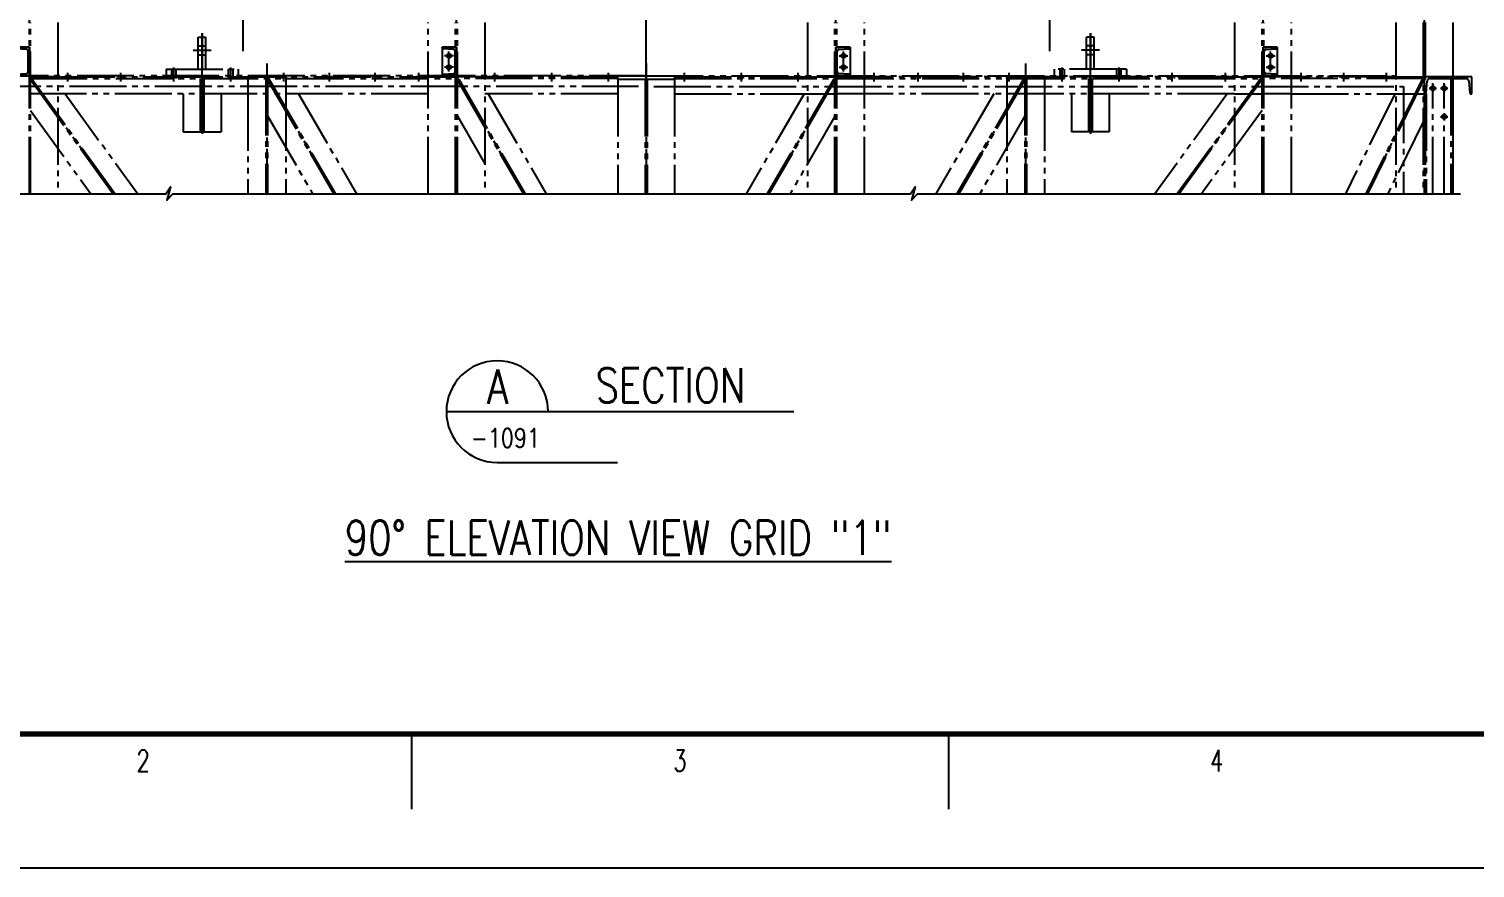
# Model space of a CAD drawing. Header units: millimetres. Extents: x 0 to 232280, y -26939 to 23794.
# Drawn here: x 131163 to 138786, y 0 to 4424 of the extents above; entities that cross this region are included whole.
import ezdxf
from ezdxf.enums import TextEntityAlignment as Align

# ---------------------------------------------------------------- set-up
doc = ezdxf.new("R2010")
doc.units = ezdxf.units.MM
doc.header["$LTSCALE"] = 30
doc.linetypes.add('JNK-CENTER', pattern=[34, 30, -1.5, 1, -1.5])
doc.linetypes.add('JNK-PHANTOM', pattern=[15, 10, -1, 1, -1, 1, -1])
for name, color, linetype in [('CEN-R', 1, 'JNK-CENTER'), ('CON-C', 4, 'Continuous'), ('CON-G', 3, 'Continuous'), ('CON-Y', 2, 'Continuous'), ('Dim-W', 7, 'Continuous'), ('PHA-M', 6, 'JNK-PHANTOM'), ('TXT-C', 4, 'Continuous')]:
    doc.layers.add(name, color=color, linetype=linetype)
doc.styles.add('ROMANS', font='ROMANS.shx', dxfattribs={"width": 0.8})
doc.styles.add('SIMPLEX', font='simplex.shx', dxfattribs={"width": 0.8})

# ---------------------------------------------------------------- blocks, each defined once
blk = doc.blocks.new('TITLE')
at = {"color": 7}
for p, q in [((169.76, 17.68), (169.76, 7.78)), ((240.49, 17.68), (240.49, 7.78)), ((841, 0), (0, 0))]:
    blk.add_line(p, q, dxfattribs=at)
at = {"color": 7, "const_width": 0.707}
blk.add_lwpolyline([(28.29, 17.68), (823.67, 17.68)], dxfattribs=at)
at = {"color": 7, "style": 'ROMANS', "width": 0.7}
for s, p in [('2', (134.39, 14.15)), ('3', (205.12, 14.15)), ('4', (275.85, 14.15))]:
    blk.add_text(s, height=2.83, dxfattribs=at).set_placement(p, align=Align.MIDDLE)
blk = doc.blocks.new('A$C056E11C4')
at = {"layer": 'Dim-W', "ltscale": 0.5}
blk.add_lwpolyline([(-210.3, -922.4), (1568.3, -922.4), (1593.6, -886.3), (1574.7, -955.9), (1605.2, -922.4), (5493.2, -922.4), (5518.4, -886.3), (5499.6, -955.9), (5530.1, -922.4), (8392.3, -922.4)], dxfattribs=at)
at = {"layer": 'PHA-M'}
for p, q in [((850, -922.4), (850, 47)), ((3101, -922.4), (3101, 47)), ((5101, -922.4), (5101, 47)), ((7352, -922.4), (7352, 47)), ((8202, 50), (8202, -922.4)), ((855, -922.4), (855, -20)), ((1000, -20), (1000, -922.4)), ((2951, -922.4), (2951, -20)), ((3096, -922.4), (3096, -20)), ((3106, -922.4), (3106, -20)), ((3251, -20), (3251, -922.4)), ((4951, -20), (4951, -922.4)), ((5096, -922.4), (5096, -20)), ((5106, -922.4), (5106, -20)), ((5251, -922.4), (5251, -20)), ((7202, -20), (7202, -922.4)), ((7347, -922.4), (7347, -20)), ((7357, -922.4), (7357, -20)), ((7502, -922.4), (7502, -20)), ((8052, -20), (8052, -922.4)), ((8197, -20), (8197, -922.4)), ((8207, -20), (8207, -922.4)), ((8352, -20), (8352, -922.4)), ((1740, -266), (1740, -96)), ((1740, -96), (1780, -96)), ((1740, -142), (1780, -142)), ((1760, -76.3), (1760, -266)), ((1760, -326.4), (1760, -77.9)), ((1780, -266), (1780, -96)), ((6422, -266), (6422, -96)), ((6462, -96), (6422, -96)), ((6462, -142), (6422, -142)), ((6442, -76.3), (6442, -266)), ((6442, -326.4), (6442, -77.9)), ((6462, -266), (6462, -96)), ((1712.5, -166), (1807.5, -166)), ((1740, -190), (1780, -190)), ((3084.5, -195), (3037.5, -195)), ((3061, -278.5), (3061, -171.5)), ((5117.5, -195), (5164.5, -195)), ((5141, -278.5), (5141, -171.5)), ((6489.5, -166), (6394.5, -166)), ((6462, -190), (6422, -190)), ((7368.5, -195), (7415.5, -195)), ((7392, -278.5), (7392, -171.5)), ((4101, -300), (149.9, -300)), ((1038.5, -300), (1038.5, -315)), ((1050, -285), (1050, -330)), ((1061.5, -300), (1061.5, -315)), ((1318.5, -300), (1318.5, -315)), ((1330, -285), (1330, -330)), ((1341.5, -300), (1341.5, -315)), ((1570, -266), (1950, -266)), ((1570, -266), (1570, -306)), ((1598.5, -266), (1598.5, -306)), ((1598.5, -300), (1598.5, -315)), ((1610, -256), (1610, -325)), ((1610, -285), (1610, -330)), ((1621.5, -266), (1621.5, -306)), ((1621.5, -300), (1621.5, -315)), ((1898.5, -266), (1898.5, -306)), ((1898.5, -300), (1898.5, -315)), ((1910, -256), (1910, -325)), ((1910, -285), (1910, -330)), ((1921.5, -266), (1921.5, -306)), ((1921.5, -300), (1921.5, -315)), ((1950, -266), (1950, -306)), ((2101, -235), (2101, -922.4)), ((2178.5, -300), (2178.5, -315)), ((2190, -285), (2190, -330)), ((2201.5, -300), (2201.5, -315)), ((2418.5, -300), (2418.5, -315)), ((2430, -285), (2430, -330)), ((2441.5, -300), (2441.5, -315)), ((2658.5, -300), (2658.5, -315)), ((2670, -285), (2670, -330)), ((2681.5, -300), (2681.5, -315)), ((2889.5, -300), (2889.5, -315)), ((2901, -285), (2901, -330)), ((2912.5, -300), (2912.5, -315)), ((3084.5, -255), (3037.5, -255)), ((3289.5, -300), (3289.5, -315)), ((3301, -285), (3301, -330)), ((3312.5, -300), (3312.5, -315)), ((3589.5, -300), (3589.5, -315)), ((3601, -285), (3601, -330)), ((3612.5, -300), (3612.5, -315)), ((3889.5, -300), (3889.5, -315)), ((3901, -285), (3901, -330)), ((3912.5, -300), (3912.5, -315)), ((3951, -320), (3951, -300)), ((3951, -300), (4251, -300)), ((4101, -234.5), (4101, -922.4)), ((4101, -300), (8052, -300)), ((4251, -300), (4251, -320)), ((4289.5, -300), (4289.5, -315)), ((4301, -285), (4301, -330)), ((4312.5, -300), (4312.5, -315)), ((4589.5, -300), (4589.5, -315)), ((4601, -285), (4601, -330)), ((4612.5, -300), (4612.5, -315)), ((4889.5, -300), (4889.5, -315)), ((4901, -285), (4901, -330)), ((4912.5, -300), (4912.5, -315)), ((5117.5, -255), (5164.5, -255)), ((5289.5, -300), (5289.5, -315)), ((5301, -285), (5301, -330)), ((5312.5, -300), (5312.5, -315)), ((5520.5, -300), (5520.5, -315)), ((5532, -285), (5532, -330)), ((5543.5, -300), (5543.5, -315)), ((5760.5, -300), (5760.5, -315)), ((5772, -285), (5772, -330)), ((5783.5, -300), (5783.5, -315)), ((6000.5, -300), (6000.5, -315)), ((6012, -285), (6012, -330)), ((6023.5, -300), (6023.5, -315)), ((6101, -235), (6101, -922.4)), ((6632, -266), (6252, -266)), ((6252, -266), (6252, -306)), ((6280.5, -266), (6280.5, -306)), ((6280.5, -300), (6280.5, -315)), ((6292, -256), (6292, -325)), ((6292, -285), (6292, -330)), ((6303.5, -266), (6303.5, -306)), ((6303.5, -300), (6303.5, -315)), ((6580.5, -266), (6580.5, -306)), ((6580.5, -300), (6580.5, -315)), ((6592, -256), (6592, -325)), ((6592, -285), (6592, -330)), ((6603.5, -266), (6603.5, -306)), ((6603.5, -300), (6603.5, -315)), ((6632, -266), (6632, -306)), ((6860.5, -300), (6860.5, -315)), ((6872, -285), (6872, -330)), ((6883.5, -300), (6883.5, -315)), ((7140.5, -300), (7140.5, -315)), ((7152, -285), (7152, -330)), ((7163.5, -300), (7163.5, -315)), ((7368.5, -255), (7415.5, -255)), ((7540.5, -300), (7540.5, -315)), ((7552, -285), (7552, -330)), ((7563.5, -300), (7563.5, -315)), ((7765.5, -300), (7765.5, -315)), ((7777, -285), (7777, -330)), ((7788.5, -300), (7788.5, -315)), ((7990.5, -300), (7990.5, -315)), ((8002, -285), (8002, -330)), ((8013.5, -300), (8013.5, -315)), ((4061, -356), (109.9, -356)), ((850, -306), (1297.3, -922.4)), ((1000, -306), (855, -306)), ((855, -315), (3096, -315)), ((855, -319.7), (861.5, -315)), ((855, -319.7), (1292.3, -922.4)), ((861.5, -315), (1302.2, -922.4)), ((1000, -306), (2951, -306)), ((1570, -306), (1950, -306)), ((1750, -315), (1750, -396)), ((1760, -306), (1760, -629.9)), ((1770, -315), (1770, -396)), ((2001, -315), (2001, -396)), ((2097, -315), (2097, -922.4)), ((2101, -306), (2458.5, -922.4)), ((2105, -315), (2105, -922.4)), ((2105, -320.9), (2111.9, -316.9)), ((2105, -320.9), (2453.9, -922.4)), ((2111.9, -316.9), (2463.1, -922.4)), ((2201, -315), (2201, -396)), ((2951, -306), (3096, -306)), ((3096, -306), (3101, -306)), ((3101, -306), (3458.5, -922.4)), ((3251, -306), (3106, -306)), ((3951, -315), (3106, -315)), ((3106, -322.6), (3112.9, -318.6)), ((3106, -322.6), (3453.9, -922.4)), ((3112.9, -318.6), (3463.1, -922.4)), ((3951, -306), (3251, -306)), ((3951, -320), (3951, -922.4)), ((4251, -320), (3951, -320)), ((4096, -320), (4096, -922.4)), ((4106, -320), (4106, -922.4)), ((4141, -356), (8092, -356)), ((4251, -306), (4951, -306)), ((4251, -315), (5096, -315)), ((4251, -320), (4251, -922.4)), ((5089.1, -318.6), (4738.9, -922.4)), ((5101, -306), (4743.5, -922.4)), ((5096, -322.6), (4748.1, -922.4)), ((4951, -306), (5096, -306)), ((5096, -322.6), (5089.1, -318.6)), ((5089.9, -315), (5096.5, -319.5)), ((5106, -306), (5101, -306)), ((5251, -306), (5106, -306)), ((5106, -315), (7347, -315)), ((7202, -306), (5251, -306)), ((6090.1, -316.9), (5738.9, -922.4)), ((6101, -306), (5743.5, -922.4)), ((6097, -320.9), (5748.1, -922.4)), ((6001, -315), (6001, -396)), ((6097, -320.9), (6090.1, -316.9)), ((6097, -315), (6097, -922.4)), ((6105, -315), (6105, -922.4)), ((6201, -315), (6201, -396)), ((6632, -306), (6252, -306)), ((6432, -315), (6432, -396)), ((6442, -306), (6442, -629.9)), ((6452, -315), (6452, -396)), ((7340.5, -315), (6899.8, -922.4)), ((7352, -306), (6904.7, -922.4)), ((7347, -319.7), (6909.7, -922.4)), ((7202, -306), (7347, -306)), ((7347, -319.7), (7340.5, -315)), ((7502, -306), (7357, -306)), ((8197, -315), (7357, -315)), ((8052, -306), (7502, -306)), ((8189.8, -321.9), (7893.7, -922.4)), ((8202, -306), (7898.1, -922.4)), ((8197, -325.4), (7902.6, -922.4)), ((8051.9, -306), (8196.9, -306)), ((8092, -356), (8092, -922.4)), ((8197, -325.4), (8189.8, -321.9)), ((8452, -306), (8202, -306)), ((8202, -306), (8202, -396)), ((8212, -389.6), (8217.4, -327.8)), ((8227.8, -366), (8266.2, -366)), ((8231.4, -315), (8422.6, -315)), ((8247, -922.4), (8247, -339.5)), ((8247, -346.8), (8247, -385.2)), ((8287.8, -366), (8326.2, -366)), ((8307, -922.4), (8307, -339.5)), ((8307, -346.8), (8307, -385.2)), ((8342, -315), (8342, -922.4)), ((8352, -315), (8352, -922.4)), ((8436.6, -327.8), (8442, -389.6)), ((8452, -396), (8452, -306)), ((1000, -396), (855, -396)), ((2951, -396), (1000, -396)), ((1038.9, -396), (1420.8, -922.4)), ((1660, -396), (1660, -596)), ((1750, -396), (1750, -596)), ((1770, -396), (1770, -596)), ((1860, -396), (1860, -596)), ((2001, -396), (2001, -922.4)), ((2201, -396), (2201, -922.4)), ((2268.8, -396), (2574.1, -922.4)), ((3951, -396), (3251, -396)), ((3268.8, -396), (3574.1, -922.4)), ((4251, -396), (4951, -396)), ((4933.2, -396), (4627.9, -922.4)), ((4951, -396), (5096, -396)), ((5251, -396), (5106, -396)), ((7202, -396), (5251, -396)), ((5933.2, -396), (5627.9, -922.4)), ((6001, -396), (6001, -922.4)), ((6201, -396), (6201, -922.4)), ((6342, -396), (6342, -596)), ((6432, -396), (6432, -596)), ((6452, -396), (6452, -596)), ((6542, -396), (6542, -596)), ((7163.1, -396), (6781.2, -922.4)), ((7202, -396), (7347, -396)), ((7502, -396), (7357, -396)), ((7502, -396), (8052, -396)), ((8046.2, -396), (7786.7, -922.4)), ((8051.9, -396), (8196.9, -396)), ((8202, -396), (8202, -922.4)), ((8202, -396), (8205, -396)), ((8212, -396), (8212, -922.4)), ((8449, -396), (8452, -396)), ((855, -483.2), (1173.7, -922.4)), ((2105, -512.2), (2342.9, -922.4)), ((3106, -513.9), (3251, -763.9)), ((5096, -513.9), (4859.1, -922.4)), ((6097, -512.2), (5859.1, -922.4)), ((7347, -483.2), (7028.3, -922.4)), ((8287.8, -516), (8326.2, -516)), ((8307, -496.8), (8307, -535.2)), ((1660, -596), (1860, -596)), ((6542, -596), (6342, -596)), ((8197, -542.5), (8009.7, -922.4))]:
    blk.add_line(p, q, dxfattribs=at)
for points in [[(850, -150), (850, -300), (775, -300), (775, -297.6, -0.388879), (779.6, -292.6), (834.4, -287.8, 0.388879), (843.5, -277.8), (843.5, -172.2, 0.388879), (834.4, -162.2), (779.6, -157.4, -0.388879), (775, -152.4), (775, -150)], [(3101, -150), (3101, -300), (3026, -300), (3026, -297.6, -0.388879), (3030.6, -292.6), (3085.4, -287.8, 0.388879), (3094.5, -277.8), (3094.5, -172.2, 0.388879), (3085.4, -162.2), (3030.6, -157.4, -0.388879), (3026, -152.4), (3026, -150)], [(5101, -150), (5101, -300), (5176, -300), (5176, -297.6, 0.388879), (5171.4, -292.6), (5116.6, -287.8, -0.388879), (5107.5, -277.8), (5107.5, -172.2, -0.388879), (5116.6, -162.2), (5171.4, -157.4, 0.388879), (5176, -152.4), (5176, -150)], [(7352, -150), (7352, -300), (7427, -300), (7427, -297.6, 0.388879), (7422.4, -292.6), (7367.6, -287.8, -0.388879), (7358.5, -277.8), (7358.5, -172.2, -0.388879), (7367.6, -162.2), (7422.4, -157.4, 0.388879), (7427, -152.4), (7427, -150)]]:
    blk.add_lwpolyline(points, format="xyb", close=True, dxfattribs=at)
for points in [[(775, -300), (850, -300), (850, -150), (775, -150)], [(3026, -300), (3101, -300), (3101, -150), (3026, -150)], [(5176, -300), (5101, -300), (5101, -150), (5176, -150)], [(7427, -300), (7352, -300), (7352, -150), (7427, -150)]]:
    blk.add_lwpolyline(points, close=True, dxfattribs=at)
for centre in [(3061, -195), (5141, -195), (7392, -195), (3061, -255), (5141, -255), (7392, -255), (8247, -366), (8307, -366), (8307, -516)]:
    blk.add_circle(centre, 11.5, dxfattribs=at)
for centre, radius, start, end in [((8231.4, -329), 14, 90, 175), ((8422.6, -329), 14, 5, 90), ((8205, -389), 7, 270, 355), ((8449, -389), 7, 185, 270)]:
    blk.add_arc(centre, radius, start, end, dxfattribs=at)
blk = doc.blocks.new('SECTITLE')
at = {"layer": 'CON-G'}
for p, q in [((-1.7, 0), (44.1, 0)), ((5, -6.7), (20.86, -6.7))]:
    blk.add_line(p, q, dxfattribs=at)
blk.add_arc((5, 0), 6.7, 0, 270, dxfattribs=at)
at = {"layer": 'CON-C', "style": 'SIMPLEX', "width": 0.8}
for tag, p in [('ELEVATION', (27.83, 1.22)), ('A', (5.06, 1.04))]:
    blk.add_attdef(tag, text='', height=4.5, dxfattribs=at).set_placement(p, align=Align.CENTER)
at = {"layer": 'CON-Y', "style": 'SIMPLEX', "width": 0.8}
blk.add_attdef('SCALE', text='', height=2.5, dxfattribs=at).set_placement((44.9, -3.72), align=Align.RIGHT)
blk.add_attdef('H0000-0000', (1.54, -4.72), '', height=2.5, dxfattribs=at)

msp = doc.modelspace()

# ---------------------------------------------------------------- linework, layer by layer
at = {"layer": 'CEN-R'}
for p, q in [((134416.89, 4077.17), (134416.89, 8535.13)), ((132291.39, 7018.32), (132291.39, 4307.38)), ((136542.39, 7018.32), (136542.39, 4307.38))]:
    msp.add_line(p, q, dxfattribs=at)

# ---------------------------------------------------------------- block references
at = {"linetype": 'ByBlock', "xscale": 39.99999999599994, "yscale": 39.99999999599994, "zscale": 39.99999999599994}
msp.add_blockref('TITLE', (126389.98, 0), dxfattribs=at)
at = {"layer": 'Dim-W', "ltscale": 0.5}
msp.add_blockref('A$C056E11C4', (130315.89, 4477.2), dxfattribs=at)
at = {"layer": 'Dim-W', "xscale": 40, "yscale": 40, "zscale": 40}
msp.add_blockref('SECTITLE', (133431.67, 2406.53), dxfattribs=at).add_auto_attribs({'H0000-0000': '-1091', 'A': 'A', 'ELEVATION': 'SECTION'})

# ---------------------------------------------------------------- texts
at = {"layer": 'TXT-C', "style": 'SIMPLEX', "width": 0.8}
msp.add_text('%%U%%U%%U90%%D ELEVATION VIEW GRID "1"', height=180, dxfattribs=at).set_placement((134269.33, 1652.08), align=Align.CENTER)

doc.saveas('drawing.dxf')
